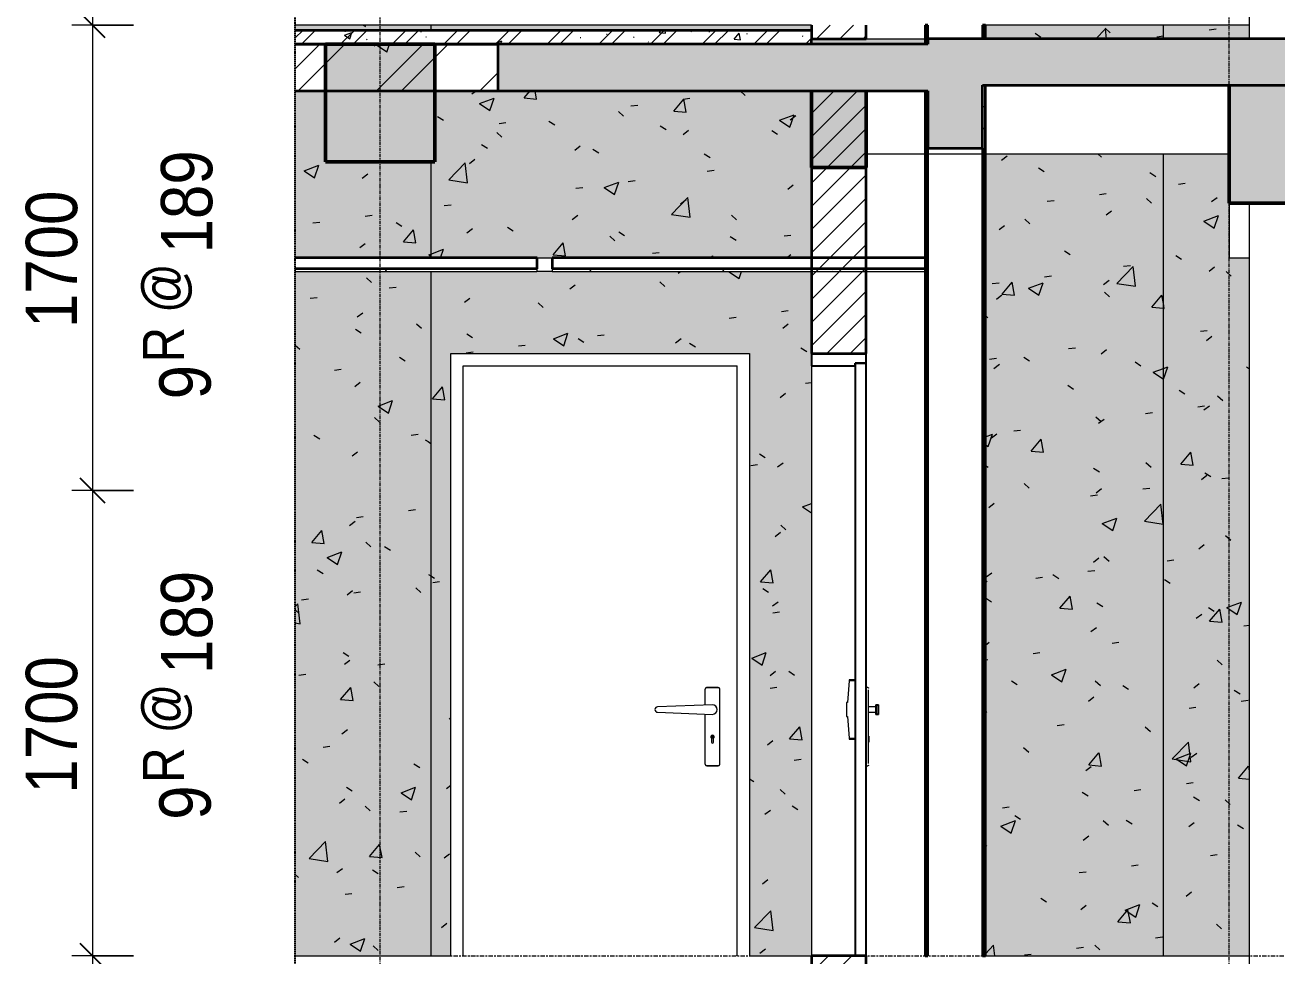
# Model space of a CAD drawing. Header units: millimetres. Extents: x 112507 to 177976, y -4970 to 80839.
# Drawn here: x 161123 to 165695, y 22600 to 26000 of the extents above; entities that cross this region are included whole.
import ezdxf

# ---------------------------------------------------------------- set-up
doc = ezdxf.new("R2010")
doc.units = ezdxf.units.MM
for name, pattern in [('Centre', [31.75, 6.35, -4.7625, 15.875, -4.7625]), ('Grid Line', [22.225, 12.7, -3.175, 3.175, -3.175]), ('Hidden', [7.14375, 4.7625, -2.38125])]:
    doc.linetypes.add(name, pattern=pattern)
for name, color, linetype, lineweight in [('0-4', 90, 'Continuous', 5), ('A-ANNO-DIMS', 211, 'Continuous', 9), ('A-ANNO-DIMS-75', 211, 'Continuous', 9), ('A-CLNG', 13, 'Continuous', 18), ('A-CLNG-1', 7, 'Continuous', 35), ('A-CLNG-FNSH-1', 250, 'Continuous', 18), ('A-CLNG-PATT-1', 13, 'Continuous', 18), ('A-DETL-GENF', 92, 'Continuous', 18), ('A-DETL-GENF-3', 254, 'Continuous', 18), ('A-DETL-GENF-4', 92, 'Hidden', 25), ('A-DETL-MEDM', 33, 'Continuous', 35), ('A-DOOR', 31, 'Continuous', 18), ('A-DOOR-3', 31, 'Continuous', 25), ('A-DOOR-FRAM', 31, 'Continuous', 25), ('A-DOOR-FRAM-1', 31, 'Continuous', 18), ('A-FLOR-FNSH-1', 7, 'Continuous', 35), ('A-FLOR-LEVL-2', 51, 'Centre', 9), ('A-FLOR-PATT-1', 253, 'Continuous', 18), ('A-FLOR-PATT-2', 8, 'Continuous', 18), ('A-WALL', 113, 'Continuous', 18), ('A-WALL-1', 7, 'Continuous', 35), ('A-WALL-PATT-2', 111, 'Continuous', 18), ('I-WALL', 2, 'Continuous', 18), ('S-BEAM-1', 43, 'Continuous', 5), ('S-BEAM-2', 90, 'Continuous', 50), ('S-BEAM-3', 250, 'Continuous', 18), ('S-COLS-6', 250, 'Continuous', 18), ('S-GRID-1', 1, 'Grid Line', 9), ('S-STRS-IDEN-1', 31, 'Continuous', 9)]:
    doc.layers.add(name, color=color, linetype=linetype, lineweight=lineweight)
doc.styles.add('UTM Avo_1', font='', dxfattribs={"width": 0.9, "height": 187.5})
doc.styles.add('UTM Avo_2', font='', dxfattribs={"width": 0.9, "height": 150})
doc.styles.add('UTM Avo_3', font='', dxfattribs={"width": 0.9, "height": 187.5})
doc.styles.get('UTM Avo_1').set_extended_font_data('UTM Avo')
doc.styles.get('UTM Avo_2').set_extended_font_data('UTM Avo')
doc.styles.get('UTM Avo_3').set_extended_font_data('UTM Avo')
doc.dimstyles.new('1_Dim_chi_tiet_2_5_2', dxfattribs={"dimscale": 304.8, "dimtxt": 187.368928, "dimasz": 0.295276, "dimexe": 0.246063, "dimexo": 0.0625, "dimgap": 0.024606, "dimtad": 1, "dimdec": 0, "dimrnd": 5, "dimzin": 0, "dimdsep": 46, "dimtxsty": 'UTM Avo_1', "dimblk1": 'OBLIQUE', "dimblk2": 'OBLIQUE', "dimsah": 1, "dimcen": 0.09, "dimdle": 0.246063, "dimazin": 0, "dimtfac": 1, "dimtdec": 4, "dimtix": 1, "dimtmove": 0, "dimatfit": 3, "dimfxl": 0.492126, "dimfxlon": 1, "dimtvp": 1, "dimtolj": 1, "dimtzin": 0, "dimarcsym": 2})
pattern_1 = [(50, (74551.6, 15225), (546.553, -47.817), [57.15, -628.65]), (355, (74551.6, 15225), (-105.728, 573.17), [45.72, -502.92]), (100.451, (74597.17, 15221), (440.828, 525.35), [48.57, -534.27]), (46.184, (74551.6, 15377.4), (813.237, -126.13), [85.725, -942.975]), (96.636, (74619.4, 15366.9), (712.21, 742.28), [72.855, -801.405]), (351.184, (74551.6, 15377.4), (712.215, 742.276), [68.58, -754.38]), (21, (74627.8, 15339.3), (454.843, -306.796), [57.15, -628.65]), (326, (74627.8, 15339.3), (185.406, 552.564), [45.72, -502.92]), (71.451, (74665.7, 15313.73), (640.25, 245.764), [48.57, -534.27]), (37.5, (74551.62, 15225), (9.2664, 253.665), [5.029, -491.795, 5.029, -505.511, -504.825]), (37.5, (74551.62, 15225), (9.2664, 253.665), [-1007.364, 5.029, -499.796]), (7.5, (74551.62, 15225), (200.4594, 300.5414), [5.029, -286.055, 5.029, -480.365, -192.405]), (7.5, (74551.62, 15225), (200.4594, 300.5414), [-776.478, 5.029, -187.376]), (327.5, (74381.7, 15225), (406.773, -17.1864), [5.029, -185.471, 5.029, -589.331, -788.67]), (327.5, (74381.7, 15225), (406.773, -17.1864), [-784.86, 5.029, -783.641]), (317.5, (74305.5, 15225), (444.388, 76.28), [5.029, -242.621, 5.029, -389.687, -560.07]), (317.5, (74305.5, 15225), (444.388, 76.28), [-642.366, 5.03, -555.04]), (45, (74551.62, 15225), (-188.5854, 188.5854), []), (45, (74551.62, 15510.75), (-188.5854, 188.5854), [])]
pattern_2 = [(50, (167034.5, 15225), (546.553, -47.817), [57.15, -628.65]), (355, (167034.5, 15225), (-105.728, 573.17), [45.72, -502.92]), (100.451, (167080.04, 15221), (440.828, 525.35), [48.57, -534.27]), (46.184, (167034.5, 15377.4), (813.237, -126.13), [85.725, -942.975]), (96.636, (167102.26, 15366.9), (712.21, 742.28), [72.855, -801.405]), (351.184, (167034.5, 15377.4), (712.215, 742.276), [68.58, -754.38]), (21, (167110.7, 15339.3), (454.843, -306.796), [57.15, -628.65]), (326, (167110.7, 15339.3), (185.406, 552.564), [45.72, -502.92]), (71.451, (167148.6, 15313.73), (640.251, 245.764), [48.57, -534.27]), (37.5, (167034.49, 15225), (9.2664, 253.665), [25.146, -471.678, 25.146, -485.394, -504.825]), (37.5, (167034.49, 15225), (9.2664, 253.665), [-1007.364, 25.146, -479.679]), (7.5, (167034.5, 15225), (200.4594, 300.5414), [25.146, -265.938, 25.146, -460.248, -192.405]), (7.5, (167034.5, 15225), (200.4594, 300.5414), [-776.478, 25.146, -167.259]), (327.5, (166864.56, 15225), (406.773, -17.1864), [25.146, -165.354, 25.146, -569.214, -788.67]), (327.5, (166864.56, 15225), (406.773, -17.1864), [-784.86, 25.146, -763.524]), (317.5, (166788.36, 15225), (444.388, 76.28), [25.146, -222.504, 25.146, -369.57, -560.07]), (317.5, (166788.36, 15225), (444.388, 76.28), [-642.366, 25.146, -534.924])]
pattern_3 = [(45, (167034.49, 15225), (-39.77476, 39.77476), [])]
pattern_4 = [(37.5, (167034.49, 15225), (-2.40047, 73.41204), [2.515, -55.397, 2.515, -62.255, -61.913]), (37.5, (167034.49, 15225), (-2.40047, 73.41204), [-122.682, 2.515, -59.398]), (7.5, (167034.49, 15225), (67.42816, 107.524), [2.515, -28.727, 2.515, -49.682, -20.003]), (7.5, (167034.49, 15225), (67.42816, 107.524), [-83.439, 2.515, -17.488]), (327.5, (166987.626, 15225), (118.6493, 0.21553), [2.515, -16.535, 2.515, -66.065, -89.535]), (327.5, (166987.626, 15225), (118.6493, 0.21553), [-87.63, 2.515, -87.02]), (317.5, (166987.63, 15225), (114.5339, 33.4393), [2.515, -7.01, 2.515, -42.443, -51.435]), (317.5, (166987.63, 15225), (114.5339, 33.4393), [-54.483, 2.515, -48.92])]
pattern_5 = [(45, (167034.49, 15225), (-42.4264, 42.4264), [])]

# ---------------------------------------------------------------- blocks, each defined once
blk = doc.blocks.new('NCV_TKTC_KET CAU_rvt-6-TKCS_THANG BỘ TB5 - MẶT CẮT')
at = {"layer": 'A-FLOR-PATT-1'}
h = blk.add_hatch(dxfattribs=at)
h.set_pattern_fill('FP_8', color=256, style=0, pattern_type=2)
h.set_pattern_definition(pattern_1)
h.paths.add_polyline_path([(70366.9, 25760), (70366.9, 25930), (69626.9, 25930), (69626.9, 25760)])
h = blk.add_hatch(dxfattribs=at)
h.set_pattern_fill('FP_8', color=256, style=0, pattern_type=2)
h.set_pattern_definition(pattern_1)
h.paths.add_polyline_path([(70366.9, 25760), (70366.9, 25930), (69626.9, 25930), (69626.9, 25760)])
at = {"layer": 'S-BEAM-1'}
for points in [[(69736.9, 25500), (70136.9, 25500), (70136.9, 25930), (69736.9, 25930)], [(71711.9, 25480), (71711.9, 25760), (71511.9, 25760), (71511.9, 25480)], [(73036.9, 25350), (73336.9, 25350), (73336.9, 25780), (73036.9, 25780)]]:
    blk.add_hatch(color=256, dxfattribs=at).paths.add_polyline_path(points)
at = {"layer": 'A-FLOR-FNSH-1'}
for p, q in [((70366.9, 25930), (69626.9, 25930)), ((69626.9, 25760), (70366.9, 25760))]:
    blk.add_line(p, q, dxfattribs=at)
at = {"layer": 'S-BEAM-2'}
for p, q in [((70136.9, 25930), (69736.9, 25930)), ((69736.9, 25930), (69736.9, 25500)), ((70136.9, 25500), (70136.9, 25930)), ((71511.9, 25760), (71511.9, 25480)), ((71711.9, 25480), (71711.9, 25760)), ((73036.9, 25780), (73036.9, 25350)), ((69736.9, 25500), (70136.9, 25500)), ((71511.9, 25480), (71711.9, 25480)), ((73036.9, 25350), (73336.9, 25350))]:
    blk.add_line(p, q, dxfattribs=at)
at = {"layer": 'S-BEAM-3'}
for p, q in [((71711.9, 25530), (71926.9, 25530)), ((71936.9, 25530), (72136.9, 25530)), ((72146.9, 25530), (73036.9, 25530)), ((73036.9, 25350), (73036.9, 25150)), ((73111.9, 25150), (73111.9, 25350)), ((73036.9, 25150), (73111.9, 25150))]:
    blk.add_line(p, q, dxfattribs=at)
at = {"layer": 'S-COLS-6'}
for p, q in [((73111.9, 25950), (73111.9, 28750)), ((73111.9, 22550), (73111.9, 25350))]:
    blk.add_line(p, q, dxfattribs=at)
blk = doc.blocks.new('FD_01 - FD_01-1200x2200mm-V77-TKCS_THANG BỘ TB5 - MẶT CẮT')
at = {"layer": 'A-DOOR'}
for p, q in [((71649.6, 3204.4), (71643.4, 3125.4)), ((71671.9, 3204.4), (71649.6, 3204.4)), ((71671.9, 3208), (71649.9, 3208)), ((71671.9, 2995.6), (71671.9, 3204.4)), ((71717.9, 3180), (71711.9, 3180)), ((71719.9, 2902.5), (71719.9, 3172.5)), ((71640.2, 3125.4), (71640.2, 3074.6)), ((71643.4, 3125.4), (71640.2, 3125.4)), ((71746.9, 3110), (71720, 3110)), ((71720, 3109.7), (71720, 3110)), ((71757, 3117.5), (71746.9, 3117.5)), ((71746.9, 3116.4), (71746.9, 3117.5)), ((71757, 3117.5), (71757, 3116.4)), ((71640.2, 3074.6), (71643.4, 3074.6)), ((71643.4, 3074.6), (71649.6, 2995.6)), ((71720, 3090), (71720, 3090.3)), ((71720, 3090), (71746.9, 3090)), ((71746.9, 3082.5), (71746.9, 3083.6)), ((71757, 3082.5), (71746.9, 3082.5)), ((71757, 3083.6), (71757, 3082.5)), ((71649.6, 2995.6), (71671.9, 2995.6)), ((71649.9, 2992.1), (71671.9, 2992.1)), ((71721.9, 3006), (71719.9, 3006)), ((71721.9, 2995.1), (71719.9, 2995.1)), ((71719.9, 2977.7), (71721.9, 2977.7)), ((71721.9, 3003.2), (71721.9, 2995.1)), ((71721.9, 3003), (71721.9, 3003)), ((71721.9, 3003), (71721.9, 2997)), ((71721.9, 2997), (71721.9, 2997)), ((71721.9, 2995.1), (71721.9, 2996.2)), ((71721.9, 2995.1), (71721.9, 2981.2)), ((71721.9, 2981.2), (71721.9, 2981.2)), ((71711.9, 2895), (71717.9, 2895))]:
    blk.add_line(p, q, dxfattribs=at)
at = {"layer": 'A-DOOR', "flags": 128}
for points in [[(71649.9, 3208), (71649.8, 3207.5), (71649.7, 3206.3), (71649.6, 3204.4)], [(71717.9, 3180), (71718, 3180), (71718.1, 3180), (71718.2, 3180), (71718.3, 3180), (71718.3, 3180), (71718.4, 3179.9), (71718.5, 3179.9), (71718.6, 3179.9), (71718.6, 3179.9), (71718.7, 3179.8), (71718.8, 3179.8), (71718.9, 3179.8)], [(71719, 3179.7), (71719.1, 3179.7), (71719.1, 3179.6), (71719.2, 3179.6), (71719.3, 3179.5), (71719.3, 3179.4), (71719.4, 3179.4), (71719.4, 3179.3), (71719.5, 3179.3), (71719.5, 3179.2), (71719.6, 3179.1), (71719.6, 3179.1), (71719.7, 3179), (71719.7, 3178.9), (71719.7, 3178.9), (71719.8, 3178.8), (71719.8, 3178.7), (71719.8, 3178.6), (71719.9, 3178.6), (71719.9, 3178.5), (71719.9, 3178.4), (71719.9, 3178.3), (71719.9, 3178.3), (71719.9, 3178.2), (71719.9, 3178.1), (71719.9, 3178), (71719.9, 3178)], [(71649.6, 2995.6), (71649.7, 2993.7), (71649.8, 2992.5), (71649.9, 2992.1)], [(71718.9, 2895.2), (71718.8, 2895.2), (71718.7, 2895.2), (71718.7, 2895.1), (71718.6, 2895.1), (71718.5, 2895.1), (71718.4, 2895.1), (71718.4, 2895), (71718.3, 2895), (71718.2, 2895), (71718.1, 2895), (71718, 2895), (71718, 2895), (71717.9, 2895)], [(71719.9, 2897), (71719.9, 2896.9), (71719.9, 2896.8), (71719.9, 2896.8), (71719.9, 2896.7), (71719.9, 2896.6), (71719.9, 2896.5), (71719.9, 2896.4), (71719.8, 2896.4), (71719.8, 2896.3), (71719.8, 2896.2), (71719.7, 2896.1), (71719.7, 2896.1), (71719.7, 2896), (71719.6, 2895.9), (71719.6, 2895.9), (71719.5, 2895.8), (71719.5, 2895.7), (71719.4, 2895.7), (71719.4, 2895.6), (71719.3, 2895.6), (71719.3, 2895.5), (71719.2, 2895.5), (71719.1, 2895.4), (71719.1, 2895.4), (71719, 2895.3)]]:
    blk.add_lwpolyline(points, dxfattribs=at)
at = {"layer": 'A-DOOR-3'}
for p, q in [((71711.9, 4365), (71671.9, 4365)), ((71671.9, 4365), (71671.9, 2200)), ((71711.9, 2200), (71711.9, 4365)), ((71757, 3116.4), (71746.9, 3116.4)), ((71746.9, 3116.4), (71746.9, 3083.6)), ((71757, 3083.6), (71757, 3116.4)), ((71746.9, 3083.6), (71757, 3083.6)), ((71671.9, 2200), (71711.9, 2200))]:
    blk.add_line(p, q, dxfattribs=at)
at = {"layer": 'A-DOOR-FRAM'}
for p, q in [((71711.9, 4400), (71511.9, 4400)), ((71511.9, 4400), (71511.9, 4355)), ((71711.9, 4365), (71711.9, 4400)), ((71511.9, 4355), (71671.9, 4355)), ((71671.9, 4355), (71671.9, 4365)), ((71671.9, 4365), (71711.9, 4365))]:
    blk.add_line(p, q, dxfattribs=at)
at = {"layer": 'A-DOOR-FRAM-1'}
blk.add_line((71511.9, 4355), (71511.9, 2200), dxfattribs=at)
blk = doc.blocks.new('FD_05 - FD_05-1000x2200mm-V78-TKCS_THANG BỘ TB5 - MẶT CẮT')
at = {"layer": 'A-DOOR'}
for p, q in [((71122.8, 6572.5), (71122.8, 6516.5)), ((71170.3, 6580), (71130.3, 6580)), ((71130.3, 6580), (71170.3, 6580)), ((71177.8, 6302.5), (71177.8, 6572.5)), ((71150.3, 6517.5), (70949.9, 6510)), ((70949.9, 6490), (71150.3, 6482.5)), ((71122.8, 6483.5), (71122.8, 6302.5)), ((71149.6, 6397), (71149.6, 6403)), ((71151, 6403), (71151, 6397)), ((71146.8, 6395.1), (71146.8, 6381.2)), ((71153.8, 6381.2), (71153.8, 6395.1)), ((71130.3, 6295), (71170.3, 6295)), ((71170.3, 6295), (71130.3, 6295))]:
    blk.add_line(p, q, dxfattribs=at)
at = {"layer": 'A-DOOR', "flags": 128}
for points in [[(71130.3, 6580), (71130, 6580), (71129.7, 6580), (71129.4, 6579.9), (71129.1, 6579.9), (71128.8, 6579.9), (71128.5, 6579.8), (71128.2, 6579.7), (71128, 6579.6), (71127.7, 6579.5), (71127.4, 6579.4), (71127.1, 6579.3), (71126.8, 6579.2), (71126.6, 6579), (71126.3, 6578.9), (71126.1, 6578.7), (71125.8, 6578.5), (71125.6, 6578.3), (71125.4, 6578.1), (71125.1, 6577.9), (71124.9, 6577.7), (71124.7, 6577.5), (71124.5, 6577.3), (71124.3, 6577), (71124.2, 6576.8), (71124, 6576.6), (71123.8, 6576.3), (71123.7, 6576), (71123.6, 6575.8), (71123.4, 6575.5), (71123.3, 6575.2), (71123.2, 6574.9), (71123.1, 6574.7), (71123, 6574.4), (71123, 6574.1), (71122.9, 6573.8), (71122.9, 6573.5), (71122.8, 6573.2), (71122.8, 6572.9), (71122.8, 6572.6), (71122.8, 6572.5)], [(71177.8, 6572.5), (71177.8, 6572.8), (71177.8, 6573.1), (71177.8, 6573.4), (71177.7, 6573.7), (71177.7, 6574), (71177.6, 6574.3), (71177.5, 6574.6), (71177.4, 6574.9), (71177.3, 6575.1), (71177.2, 6575.4), (71177.1, 6575.7), (71177, 6576), (71176.8, 6576.2), (71176.7, 6576.5), (71176.5, 6576.7), (71176.3, 6577), (71176.1, 6577.2), (71175.9, 6577.4), (71175.7, 6577.7), (71175.5, 6577.9), (71175.3, 6578.1), (71175.1, 6578.3), (71174.9, 6578.5), (71174.6, 6578.6), (71174.4, 6578.8), (71174.1, 6579), (71173.8, 6579.1), (71173.6, 6579.3), (71173.3, 6579.4), (71173, 6579.5), (71172.7, 6579.6), (71172.5, 6579.7), (71172.2, 6579.8), (71171.9, 6579.8), (71171.6, 6579.9), (71171.3, 6579.9), (71171, 6580), (71170.7, 6580), (71170.4, 6580), (71170.3, 6580)], [(71122.8, 6302.5), (71122.8, 6302.2), (71122.8, 6301.9), (71122.9, 6301.6), (71122.9, 6301.3), (71123, 6301), (71123, 6300.7), (71123.1, 6300.4), (71123.2, 6300.2), (71123.3, 6299.9), (71123.4, 6299.6), (71123.5, 6299.3), (71123.7, 6299), (71123.8, 6298.8), (71124, 6298.5), (71124.1, 6298.3), (71124.3, 6298), (71124.5, 6297.8), (71124.7, 6297.6), (71124.9, 6297.3), (71125.1, 6297.1), (71125.3, 6296.9), (71125.5, 6296.7), (71125.8, 6296.5), (71126, 6296.4), (71126.3, 6296.2), (71126.5, 6296), (71126.8, 6295.9), (71127.1, 6295.8), (71127.3, 6295.6), (71127.6, 6295.5), (71127.9, 6295.4), (71128.2, 6295.3), (71128.5, 6295.2), (71128.8, 6295.2), (71129.1, 6295.1), (71129.3, 6295.1), (71129.6, 6295), (71129.9, 6295), (71130.2, 6295), (71130.3, 6295)], [(71170.3, 6295), (71170.6, 6295), (71170.9, 6295), (71171.2, 6295.1), (71171.5, 6295.1), (71171.8, 6295.1), (71172.1, 6295.2), (71172.4, 6295.3), (71172.7, 6295.4), (71173, 6295.5), (71173.2, 6295.6), (71173.5, 6295.7), (71173.8, 6295.8), (71174, 6296), (71174.3, 6296.1), (71174.5, 6296.3), (71174.8, 6296.5), (71175, 6296.7), (71175.3, 6296.9), (71175.5, 6297.1), (71175.7, 6297.3), (71175.9, 6297.5), (71176.1, 6297.7), (71176.3, 6298), (71176.5, 6298.2), (71176.6, 6298.4), (71176.8, 6298.7), (71176.9, 6299), (71177.1, 6299.2), (71177.2, 6299.5), (71177.3, 6299.8), (71177.4, 6300.1), (71177.5, 6300.3), (71177.6, 6300.6), (71177.6, 6300.9), (71177.7, 6301.2), (71177.7, 6301.5), (71177.8, 6301.8), (71177.8, 6302.1), (71177.8, 6302.4), (71177.8, 6302.5)]]:
    blk.add_lwpolyline(points, dxfattribs=at)
at = {"layer": 'A-DOOR'}
for centre, radius, start, end in [((71130.3, 6572.5), 7.5, 135, 180), ((71130.3, 6572.5), 7.5, 90, 132.2186), ((71170.3, 6572.5), 7.5, 0, 90), ((70950.3, 6500), 10, 92.1456, 180), ((70950.3, 6500), 10, 180, 267.8544), ((71150.3, 6500), 17.5, 0, 90), ((71150.3, 6500), 17.5, 270, 0), ((71150.3, 6400), 6, 305.6853, 234.3147), ((71150.3, 6403), 0.7, 0, 180), ((71150.3, 6403), 0.7, 120, 150), ((71150.3, 6403), 0.7, 30, 60), ((71150.3, 6381.2), 3.5, 180, 0), ((71150.3, 6397), 0.7, 180, 0), ((71150.3, 6397), 0.7, 195, 255), ((71150.3, 6397), 0.7, 285, 345), ((71130.3, 6302.5), 7.52, 180, 225), ((71130.3, 6302.5), 7.52, 227.7229, 270), ((71170.3, 6302.5), 7.5, 270, 0)]:
    blk.add_arc(centre, radius, start, end, dxfattribs=at)
at = {"layer": 'A-DOOR-FRAM-1'}
for p, q in [((70240.3, 5600), (70240.3, 7755)), ((70240.3, 7755), (71240.3, 7755)), ((71240.3, 5600), (71240.3, 7755))]:
    blk.add_line(p, q, dxfattribs=at)
blk = doc.blocks.new('BORDER VIEW - BORDER VIEW-3767319-TKCS_THANG BỘ TB5 - MẶT CẮT')
at = {"layer": 'A-DETL-GENF-4'}
blk.add_line((69626.9, -2344.9), (69626.9, 34042.6), dxfattribs=at)
blk = doc.blocks.new('DIMBLOCK165-TKCS_THANG BỘ TB5 - MẶT CẮT')
at = {"layer": 'A-ANNO-DIMS-75', "lineweight": 25}
for p, q in [((161369.2, 27705.3), (161324.2, 27750.3)), ((161369.2, 27705.3), (161414.2, 27660.3)), ((161369.2, 26000), (161324.2, 26045)), ((161369.2, 26000), (161414.2, 25955))]:
    blk.add_line(p, q, dxfattribs=at)
at = {"layer": 'A-ANNO-DIMS-75'}
for p, q in [((161519.2, 27705.3), (161294.2, 27705.3)), ((161369.2, 27705.3), (161369.2, 26000)), ((161369.2, 27705.3), (161519.2, 27705.3)), ((161519.2, 26000), (161294.2, 26000)), ((161369.2, 26000), (161519.2, 26000))]:
    blk.add_line(p, q, dxfattribs=at)
at = {"layer": 'A-ANNO-DIMS-75', "color": 0, "insert": (161125.7, 26595.9), "char_height": 187.5, "width": 616.236, "attachment_point": 1, "rotation": 90, "line_spacing_factor": 1.110334, "style": 'UTM Avo_1'}
blk.add_mtext('1705', dxfattribs=at)
blk = doc.blocks.new('_Oblique')
at = {"color": 0, "linetype": 'ByBlock', "lineweight": -2}
blk.add_line((-0.5, -0.5), (0.5, 0.5), dxfattribs=at)
blk = doc.blocks.new('DIMBLOCK166-TKCS_THANG BỘ TB5 - MẶT CẮT')
at = {"layer": 'A-ANNO-DIMS-75', "lineweight": 25}
for p, q in [((161369.2, 26000), (161324.2, 26045)), ((161369.2, 26000), (161414.2, 25955)), ((161369.2, 24300), (161324.2, 24345)), ((161369.2, 24300), (161414.2, 24255))]:
    blk.add_line(p, q, dxfattribs=at)
at = {"layer": 'A-ANNO-DIMS-75'}
for p, q in [((161519.2, 26000), (161294.2, 26000)), ((161369.2, 26000), (161369.2, 24300)), ((161369.2, 26000), (161519.2, 26000)), ((161519.2, 24300), (161294.2, 24300)), ((161369.2, 24300), (161519.2, 24300))]:
    blk.add_line(p, q, dxfattribs=at)
at = {"layer": 'A-ANNO-DIMS-75', "color": 0, "insert": (161125.7, 24893.2), "char_height": 187.5, "width": 616.236, "attachment_point": 1, "rotation": 90, "line_spacing_factor": 1.110334, "style": 'UTM Avo_1'}
blk.add_mtext('1700', dxfattribs=at)
blk = doc.blocks.new('DIMBLOCK167-TKCS_THANG BỘ TB5 - MẶT CẮT')
at = {"layer": 'A-ANNO-DIMS-75', "lineweight": 25}
for p, q in [((161369.2, 24300), (161324.2, 24345)), ((161369.2, 24300), (161414.2, 24255)), ((161369.2, 22600), (161324.2, 22645)), ((161369.2, 22600), (161414.2, 22555))]:
    blk.add_line(p, q, dxfattribs=at)
at = {"layer": 'A-ANNO-DIMS-75'}
for p, q in [((161519.2, 24300), (161294.2, 24300)), ((161369.2, 24300), (161369.2, 22600)), ((161369.2, 24300), (161519.2, 24300)), ((161519.2, 22600), (161294.2, 22600)), ((161369.2, 22600), (161519.2, 22600))]:
    blk.add_line(p, q, dxfattribs=at)
at = {"layer": 'A-ANNO-DIMS-75', "color": 0, "insert": (161125.7, 23193.2), "char_height": 187.5, "width": 616.236, "attachment_point": 1, "rotation": 90, "line_spacing_factor": 1.110334, "style": 'UTM Avo_1'}
blk.add_mtext('1700', dxfattribs=at)
blk = doc.blocks.new('DIMBLOCK168-TKCS_THANG BỘ TB5 - MẶT CẮT')
at = {"layer": 'A-ANNO-DIMS-75', "lineweight": 25}
for p, q in [((161369.2, 22600), (161324.2, 22645)), ((161369.2, 22600), (161414.2, 22555)), ((161369.2, 20900), (161324.2, 20945)), ((161369.2, 20900), (161414.2, 20855))]:
    blk.add_line(p, q, dxfattribs=at)
at = {"layer": 'A-ANNO-DIMS-75'}
for p, q in [((161519.2, 22600), (161294.2, 22600)), ((161369.2, 22600), (161369.2, 20900)), ((161369.2, 22600), (161519.2, 22600)), ((161519.2, 20900), (161294.2, 20900)), ((161369.2, 20900), (161519.2, 20900))]:
    blk.add_line(p, q, dxfattribs=at)
at = {"layer": 'A-ANNO-DIMS-75', "color": 0, "insert": (161125.7, 21493.2), "char_height": 187.5, "width": 616.236, "attachment_point": 1, "rotation": 90, "line_spacing_factor": 1.110334, "style": 'UTM Avo_1'}
blk.add_mtext('1700', dxfattribs=at)
blk = doc.blocks.new('M_Stair Run Tag - Standard-143073-TKCS_THANG BỘ TB5 - MẶT CẮT')
at = {"layer": 'S-STRS-IDEN-1', "insert": (69070.2, -1469.4), "char_height": 150, "width": 705.375, "attachment_point": 2, "rotation": 90, "line_spacing_factor": 1.107334, "style": 'UTM Avo_2'}
blk.add_mtext('\\pt857.25,1714.5,2571.75,3429,4286.25,5143.5,6000.75,6858,7715.25,8572.5,9429.75,10287,11144.25,12001.5,12858.75,13716,14573.25,15430.5,16287.75,17145,18002.25,18859.5,19716.75,20574,21431.25,22288.5,23145.75,24003,24860.25,25717.5,26574.75,27432;R @', dxfattribs=at)

msp = doc.modelspace()

# ---------------------------------------------------------------- hatches: boundary and pattern name
at = {"layer": 'A-CLNG-PATT-1'}
h = msp.add_hatch(dxfattribs=at)
h.set_pattern_fill('FP_11', color=256, style=0, pattern_type=2)
h.set_pattern_definition([(0, (167034.49, 15225), (609.6, 152.4), [25.146, -432.054, 25.146, -432.054, -2438.4]), (0, (167034.49, 15225), (609.6, 152.4), [-914.4, 25.146, -889.254, 25.146, -432.054, -1066.8]), (0, (167034.49, 15225), (609.6, 152.4), [-2286, 25.146, -279.654, 25.146, -736.854]), (120, (167263.09, 15301.2), (-436.7823, 451.729), [25.146, -432.054, 25.146, -432.054, -2438.4]), (120, (167263.09, 15301.2), (-436.7823, 451.729), [-914.4, 25.146, -889.254, 25.146, -432.054, -1066.8]), (120, (167263.09, 15301.2), (-436.7823, 451.729), [-2286, 25.146, -279.654, 25.146, -736.854]), (240, (167339.29, 15606), (-172.8177, -604.129), [25.146, -432.054, 25.146, -432.054, -2438.4]), (240, (167339.29, 15606), (-172.8177, -604.129), [-914.4, 25.146, -889.254, 25.146, -432.054, -1066.8]), (240, (167339.29, 15606), (-172.8177, -604.129), [-2286, 25.146, -279.654, 25.146, -736.854])])
h.paths.add_polyline_path([(162109.8, 25100), (162992.6, 25100), (162992.6, 25110), (162109.8, 25110), (162109.8, 25103.8)])
h.paths.add_polyline_path([(164419.8, 25100), (164419.8, 25110), (163047.8, 25110), (163047.8, 25100), (163301.1, 25100)])
at = {"layer": 'A-DETL-GENF-3'}
h = msp.add_hatch(dxfattribs=at)
h.set_pattern_fill('FP_8', color=256, style=0, pattern_type=2)
h.set_pattern_definition([(50, (167034.5, 15225), (546.553, -47.817), [57.15, -628.65]), (355, (167034.5, 15225), (-105.728, 573.17), [45.72, -502.92]), (100.451, (167080.04, 15221), (440.828, 525.35), [48.57, -534.27]), (46.184, (167034.5, 15377.4), (813.237, -126.128), [85.725, -942.975]), (96.636, (167102.26, 15366.9), (712.207, 742.283), [72.855, -801.405]), (351.184, (167034.5, 15377.4), (712.215, 742.276), [68.58, -754.38]), (21, (167110.7, 15339.3), (454.843, -306.796), [57.15, -628.65]), (326, (167110.7, 15339.3), (185.406, 552.564), [45.72, -502.92]), (71.451, (167148.6, 15313.73), (640.251, 245.764), [48.57, -534.27]), (37.5, (167034.49, 15225), (9.2664, 253.665), [5.029, -491.795, 5.029, -505.511, -504.825]), (37.5, (167034.49, 15225), (9.2664, 253.665), [-1007.364, 5.029, -499.796]), (7.5, (167034.5, 15225), (200.4594, 300.5414), [5.029, -286.055, 5.029, -480.365, -192.405]), (7.5, (167034.5, 15225), (200.4594, 300.5414), [-776.478, 5.029, -187.376]), (327.5, (166864.56, 15225), (406.7728, -17.1864), [5.029, -185.471, 5.029, -589.331, -788.67]), (327.5, (166864.56, 15225), (406.7728, -17.1864), [-784.86, 5.029, -783.641]), (317.5, (166788.36, 15225), (444.388, 76.2803), [5.029, -242.621, 5.029, -389.687, -560.07]), (317.5, (166788.36, 15225), (444.388, 76.2803), [-642.366, 5.029, -555.041]), (45, (167034.5, 15225), (-188.5854, 188.5854), []), (45, (167034.5, 15510.75), (-188.5854, 188.5854), [])])
h.paths.add_polyline_path([(170416.1, 50), (170719.8, 50), (170719.8, 650), (168819.8, 650), (168819.8, 450), (170416.1, 450)])
h.paths.add_polyline_path([(166799.8, 1750), (166999.8, 1750), (166999.8, 2150), (164419.8, 2150), (164419.8, 2130), (162849.8, 2130), (162849.8, 1960), (164419.8, 1960), (164419.8, 1750), (164619.8, 1750), (164619.8, 1980), (166799.8, 1980)])
h.paths.add_polyline_path([(170416.1, 3110), (170716.1, 3110), (170716.1, 3710), (170416.1, 3710)])
h.paths.add_polyline_path([(164419.8, 5150), (164619.8, 5150), (164619.8, 5380), (166281.9, 5380), (166281.9, 5150), (166481.9, 5150), (166481.9, 5550), (164419.8, 5550), (164419.8, 5530), (162849.8, 5530), (162849.8, 5360), (164419.8, 5360)])
h.paths.add_polyline_path([(170519.8, 5380), (170719.8, 5380), (170719.8, 5600), (170519.8, 5600), (170519.8, 5545.7)])
h.paths.add_polyline_path([(170416.1, 6700), (170716.1, 6700), (170716.1, 7300), (170416.1, 7300)])
h.paths.add_polyline_path([(166281.9, 8550), (166481.9, 8550), (166481.9, 8950), (164419.8, 8950), (164419.8, 8930), (162849.8, 8930), (162849.8, 8760), (164419.8, 8760), (164419.8, 8550), (164621.1, 8550), (164621.1, 8780), (166281.9, 8780)])
h.paths.add_polyline_path([(170719.8, 8780), (170719.8, 9000), (170519.8, 9000), (170519.8, 8780)])
h.paths.add_polyline_path([(170716.1, 10100), (170716.1, 10700), (170416.1, 10700), (170416.1, 10100)])
h.paths.add_polyline_path([(164619.8, 11950), (164619.8, 12180), (166281.9, 12180), (166281.9, 11950), (166481.9, 11950), (166481.9, 12350), (164419.8, 12350), (164419.8, 12330), (162849.8, 12330), (162849.8, 12160), (164419.8, 12160), (164419.8, 11950), (164529.4, 11950)])
h.paths.add_polyline_path([(170719.8, 12180), (170719.8, 12400), (170519.8, 12400), (170519.8, 12180)])
h.paths.add_polyline_path([(170416.1, 13500), (170716.1, 13500), (170716.1, 14100), (170416.1, 14100)])
h.paths.add_polyline_path([(164419.8, 15350), (164619.8, 15350), (164619.8, 15580), (166281.9, 15580), (166281.9, 15350), (166481.9, 15350), (166481.9, 15750), (164419.8, 15750), (164419.8, 15730), (162849.8, 15730), (162849.8, 15560), (164419.8, 15560), (164419.8, 15353.1)])
h.paths.add_polyline_path([(170519.8, 15580), (170719.8, 15580), (170719.8, 15800), (170519.8, 15800)])
h.paths.add_polyline_path([(170416.1, 16900), (170716.1, 16900), (170716.1, 17500), (170416.1, 17500)])
h.paths.add_polyline_path([(164529.4, 18750), (164619.8, 18750), (164619.8, 18980), (166281.9, 18980), (166281.9, 18750), (166481.9, 18750), (166481.9, 19150), (164419.8, 19150), (164419.8, 19130), (162849.8, 19130), (162849.8, 18960), (164419.8, 18960), (164419.8, 18750)])
h.paths.add_polyline_path([(170519.8, 18980), (170719.8, 18980), (170719.8, 19200), (170519.8, 19200)])
h.paths.add_polyline_path([(170416.1, 20300), (170716.1, 20300), (170716.1, 20900), (170416.1, 20900)])
h.paths.add_polyline_path([(164529.4, 22150), (164619.8, 22150), (164619.8, 22380), (166281.9, 22380), (166281.9, 22150), (166481.9, 22150), (166481.9, 22550), (164419.8, 22550), (164419.8, 22530), (162849.8, 22530), (162849.8, 22360), (164419.8, 22360), (164419.8, 22150)])
h.paths.add_polyline_path([(170716.1, 23700), (170716.1, 24300), (170416.1, 24300), (170416.1, 23700)])
h.paths.add_polyline_path([(164529.4, 25550), (164619.8, 25550), (164619.8, 25780), (166281.9, 25780), (166281.9, 25550), (166481.9, 25550), (166481.9, 25950), (164419.8, 25950), (164419.8, 25930), (162849.8, 25930), (162849.8, 25760), (164419.8, 25760), (164419.8, 25550)])
h.paths.add_polyline_path([(170519.8, 25780), (170719.8, 25780), (170719.8, 26000), (170519.8, 26000)])
h.paths.add_polyline_path([(170716.1, 27200), (170716.1, 27800), (170416.1, 27800), (170416.1, 27200)])
h.paths.add_polyline_path([(164619.8, 29150), (164619.8, 29350), (166281.9, 29350), (166281.9, 29150), (166481.9, 29150), (166481.9, 29550), (164419.8, 29550), (164419.8, 29500), (162849.8, 29500), (162849.8, 29350), (164419.8, 29350), (164419.8, 29150), (164529.4, 29150)])
h.paths.add_polyline_path([(170670.7, 29300), (170719.8, 29300), (170719.8, 29650), (170519.8, 29650), (170519.8, 29300)])
h.paths.add_polyline_path([(164619.8, 32800), (164619.8, 33000), (170719.8, 33000), (170719.8, 33200), (163219.8, 33200), (163219.8, 33000), (164318.2, 33000), (164318.2, 32800), (164529.4, 32800)])
at = {"layer": 'A-FLOR-PATT-2'}
h = msp.add_hatch(dxfattribs=at)
h.set_pattern_fill('FP_7', color=256, style=0, pattern_type=2)
h.set_pattern_definition([(50, (167034.5, 15225), (273.276, -23.909), [28.575, -314.325]), (355, (167034.5, 15225), (-52.8646, 286.585), [22.86, -251.46]), (100.451, (167057.26, 15223), (220.414, 262.6745), [24.285, -267.135]), (46.184, (167034.5, 15301.2), (406.619, -63.065), [42.862, -471.487]), (96.636, (167068.37, 15295.94), (356.104, 371.141), [36.428, -400.703]), (351.184, (167034.5, 15301.2), (356.107, 371.138), [34.29, -377.19]), (21, (167072.6, 15282.15), (227.421, -153.398), [28.575, -314.325]), (326, (167072.6, 15282.15), (92.703, 276.282), [22.86, -251.46]), (71.451, (167091.54, 15269.37), (320.1254, 122.8816), [24.285, -267.135]), (37.5, (167034.49, 15225), (4.6325, 126.8326), [2.515, -245.897, 2.515, -252.755, -252.413]), (37.5, (167034.49, 15225), (4.6325, 126.8326), [-503.682, 2.515, -249.898]), (7.5, (167034.49, 15225), (100.2292, 150.2711), [2.515, -143.027, 2.515, -240.182, -96.203]), (7.5, (167034.49, 15225), (100.2292, 150.2711), [-388.239, 2.515, -93.688]), (327.5, (166949.53, 15225), (203.3868, -8.5935), [2.515, -92.735, 2.515, -294.665, -394.335]), (327.5, (166949.53, 15225), (203.3868, -8.5935), [-392.43, 2.515, -391.82]), (317.5, (166911.43, 15225), (222.1944, 38.1398), [2.515, -121.31, 2.515, -194.843, -280.035]), (317.5, (166911.43, 15225), (222.1944, 38.1398), [-321.183, 2.515, -277.52]), (45, (167034.49, 15225), (-94.2927, 94.2927), []), (45, (167034.49, 15367.88), (-94.2927, 94.2927), [])])
h.paths.add_polyline_path([(162109.8, 25930), (163994.8, 25930), (163994.8, 25980), (162109.8, 25980)])
at = {"layer": 'A-WALL-PATT-2'}
h = msp.add_hatch(dxfattribs=at)
h.set_pattern_fill('FP_6', color=256, style=0, pattern_type=2)
h.set_pattern_definition(pattern_5)
h.paths.add_polyline_path([(164194.8, 25950), (164194.8, 26000), (163994.8, 26000), (163994.8, 25950)])
h.paths.add_polyline_path([(164194.8, 28200), (164194.8, 29200), (163994.8, 29200), (163994.8, 28200)])
h = msp.add_hatch(dxfattribs=at)
h.set_pattern_fill('FP_13', color=256, style=0, pattern_type=2)
h.set_pattern_definition(pattern_2)
h.paths.add_polyline_path([(162109.8, 22600), (162594.8, 22600), (162594.8, 25100), (162109.8, 25100), (162109.8, 22708.7)])
h.paths.add_polyline_path([(162594.8, 25150), (162594.8, 25500), (162219.8, 25500), (162219.8, 25760), (162109.8, 25760), (162109.8, 25150)])
h.paths.add_polyline_path([(162594.8, 25980), (162594.8, 26000), (162109.8, 26000), (162109.8, 25980), (162478.8, 25980)])
h = msp.add_hatch(color=256, dxfattribs=at)
h.paths.add_polyline_path([(162109.8, 22600), (162594.8, 22600), (162594.8, 25100), (162109.8, 25100), (162109.8, 22708.7)])
h.paths.add_polyline_path([(162594.8, 25150), (162594.8, 25500), (162219.8, 25500), (162219.8, 25760), (162109.8, 25760), (162109.8, 25150)])
h.paths.add_polyline_path([(162594.8, 25980), (162594.8, 26000), (162109.8, 26000), (162109.8, 25980), (162478.8, 25980)])
h = msp.add_hatch(dxfattribs=at)
h.set_pattern_fill('FP_13', color=256, style=0, pattern_type=2)
h.set_pattern_definition(pattern_2)
h.paths.add_polyline_path([(162594.8, 22600), (162604.8, 22600), (162604.8, 25100), (162594.8, 25100), (162594.8, 22708.7)])
h.paths.add_polyline_path([(162594.8, 25150), (162604.8, 25150), (162604.8, 25500), (162594.8, 25500), (162594.8, 25160.5)])
h.paths.add_polyline_path([(162594.8, 25980), (162604.8, 25980), (162604.8, 26000), (162594.8, 26000)])
h = msp.add_hatch(dxfattribs=at)
h.set_pattern_fill('FP_14', color=256, style=0, pattern_type=2)
h.set_pattern_definition([(37.5, (167034.49, 15225), (-2.40047, 73.41204), [2.515, -55.397, 2.515, -62.255, -61.912]), (37.5, (167034.49, 15225), (-2.40047, 73.41204), [-122.682, 2.515, -59.398]), (7.5, (167034.49, 15225), (67.42816, 107.524), [2.515, -28.727, 2.515, -49.682, -20.002]), (7.5, (167034.49, 15225), (67.42816, 107.524), [-83.439, 2.515, -17.488]), (327.5, (166987.626, 15225), (118.6493, 0.21553), [2.515, -16.535, 2.515, -66.065, -89.535]), (327.5, (166987.626, 15225), (118.6493, 0.21553), [-87.63, 2.515, -87.02]), (317.5, (166987.63, 15225), (114.5339, 33.4393), [2.515, -7.01, 2.515, -42.443, -51.435]), (317.5, (166987.63, 15225), (114.5339, 33.4393), [-54.483, 2.515, -48.92])])
h.paths.add_polyline_path([(162594.8, 22600), (162604.8, 22600), (162604.8, 25100), (162594.8, 25100), (162594.8, 22708.7)])
h.paths.add_polyline_path([(162594.8, 25150), (162604.8, 25150), (162604.8, 25500), (162594.8, 25500), (162594.8, 25160.5)])
h.paths.add_polyline_path([(162594.8, 25980), (162604.8, 25980), (162604.8, 26000), (162594.8, 26000)])
h = msp.add_hatch(dxfattribs=at)
h.set_pattern_fill('FP_13', color=256, style=0, pattern_type=2)
h.set_pattern_definition(pattern_2)
h.paths.add_polyline_path([(163915.2, 22600), (163994.8, 22600), (163994.8, 25100), (162604.8, 25100), (162604.8, 22600), (162678.2, 22600), (162678.2, 24800), (163768.2, 24800), (163768.2, 22600)])
h.paths.add_polyline_path([(163098.1, 25150), (163994.8, 25150), (163994.8, 25760), (162619.8, 25760), (162619.8, 25500), (162604.8, 25500), (162604.8, 25150), (163094.6, 25150)])
h.paths.add_polyline_path([(164409.8, 25930), (164409.8, 25950), (163994.8, 25950), (163994.8, 25930), (164372.4, 25930)])
h.paths.add_polyline_path([(163301.1, 25980), (163994.8, 25980), (163994.8, 26000), (162604.8, 26000), (162604.8, 25980), (162658.1, 25980)])
h = msp.add_hatch(dxfattribs=at)
h.set_pattern_fill('FP_15', color=256, style=0, pattern_type=2)
h.set_pattern_definition(pattern_4)
h.paths.add_polyline_path([(163915.2, 22600), (163994.8, 22600), (163994.8, 25100), (162604.8, 25100), (162604.8, 22600), (162678.2, 22600), (162678.2, 24800), (163768.2, 24800), (163768.2, 22600)])
h.paths.add_polyline_path([(163098.1, 25150), (163994.8, 25150), (163994.8, 25760), (162619.8, 25760), (162619.8, 25500), (162604.8, 25500), (162604.8, 25150), (163094.6, 25150)])
h.paths.add_polyline_path([(164409.8, 25930), (164409.8, 25950), (163994.8, 25950), (163994.8, 25930), (164372.4, 25930)])
h.paths.add_polyline_path([(163301.1, 25980), (163994.8, 25980), (163994.8, 26000), (162604.8, 26000), (162604.8, 25980), (162658.1, 25980)])
h = msp.add_hatch(dxfattribs=at)
h.set_pattern_fill('FP_16', color=256, style=0, pattern_type=2)
h.set_pattern_definition(pattern_3)
h.paths.add_polyline_path([(164419.8, 22600), (164419.8, 25760), (164409.8, 25760), (164409.8, 22600)])
h.paths.add_polyline_path([(164409.8, 25930), (164419.8, 25930), (164419.8, 26000), (164409.8, 26000), (164409.8, 25950)])
h = msp.add_hatch(dxfattribs=at)
h.set_pattern_fill('FP_16', color=256, style=0, pattern_type=2)
h.set_pattern_definition(pattern_3)
h.paths.add_polyline_path([(164629.8, 22600), (164629.8, 25780), (164619.8, 25780), (164619.8, 22600)])
h.paths.add_polyline_path([(164619.8, 25950), (164629.8, 25950), (164629.8, 26000), (164619.8, 26000)])
h = msp.add_hatch(dxfattribs=at)
h.set_pattern_fill('FP_13', color=256, style=0, pattern_type=2)
h.set_pattern_definition(pattern_2)
h.paths.add_polyline_path([(165279.8, 22600), (165279.8, 25530), (164629.8, 25530), (164629.8, 22600)])
h.paths.add_polyline_path([(165279.8, 25950), (165279.8, 26000), (164629.8, 26000), (164629.8, 25950), (165270.2, 25950)])
h = msp.add_hatch(dxfattribs=at)
h.set_pattern_fill('FP_15', color=256, style=0, pattern_type=2)
h.set_pattern_definition(pattern_4)
h.paths.add_polyline_path([(165279.8, 22600), (165279.8, 25530), (164629.8, 25530), (164629.8, 22600)])
h.paths.add_polyline_path([(165279.8, 25950), (165279.8, 26000), (164629.8, 26000), (164629.8, 25950), (165270.2, 25950)])
h = msp.add_hatch(dxfattribs=at)
h.set_pattern_fill('FP_13', color=256, style=0, pattern_type=2)
h.set_pattern_definition(pattern_2)
h.paths.add_polyline_path([(165279.8, 22600), (165594.8, 22600), (165594.8, 25150), (165519.8, 25150), (165519.8, 25530), (165279.8, 25530), (165279.8, 22708.7)])
h.paths.add_polyline_path([(165794.8, 22600), (166736.9, 22600), (166736.9, 23872.9), (166741.9, 23876.5), (166741.9, 23888.9), (166989.8, 24069), (166989.8, 25150), (165794.8, 25150), (165794.8, 22708.7)])
h.paths.add_polyline_path([(166989.8, 22788.9), (166989.8, 23056.6), (166954.9, 23031.3), (166954.9, 22788.9), (166985.9, 22788.9)])
h.paths.add_polyline_path([(166944.9, 22788.9), (166944.9, 23024), (166850.9, 22955.7), (166850.9, 22788.9)])
h.paths.add_polyline_path([(166746.9, 22788.9), (166840.9, 22788.9), (166840.9, 22948.5), (166746.9, 22880.2), (166746.9, 22876.5)])
h.paths.add_polyline_path([(166746.9, 22892.5), (166840.9, 22960.8), (166840.9, 23615.7), (166746.9, 23684), (166746.9, 22960.8)])
h.paths.add_polyline_path([(166850.9, 22968.1), (166944.9, 23036.4), (166944.9, 23540.2), (166850.9, 23608.5), (166850.9, 23036.4)])
h.paths.add_polyline_path([(166954.9, 23043.6), (166989.8, 23069), (166989.8, 23507.5), (166954.9, 23532.9)])
h.paths.add_polyline_path([(166989.8, 23519.9), (166989.8, 24056.6), (166954.9, 24031.3), (166954.9, 23545.3), (166985.9, 23522.7)])
h.paths.add_polyline_path([(166944.9, 23552.5), (166944.9, 24024), (166850.9, 23955.7), (166850.9, 23620.8)])
h.paths.add_polyline_path([(166840.9, 23628.1), (166840.9, 23948.5), (166746.9, 23880.2), (166746.9, 23696.4)])
h.paths.add_polyline_path([(166989.8, 25900), (166989.8, 25907.5), (166929.6, 25951.2), (166859.3, 25900), (166985.9, 25900)])
h.paths.add_polyline_path([(166989.8, 25919.9), (166989.8, 25995), (166954.9, 25969.6), (166954.9, 25945.3), (166985.9, 25922.7)])
h.paths.add_polyline_path([(165279.8, 25950), (165594.8, 25950), (165594.8, 26000), (165279.8, 26000)])
h.paths.add_polyline_path([(165794.8, 25950), (166736.9, 25950), (166736.9, 26000), (165794.8, 26000)])
h.paths.add_polyline_path([(166944.9, 25952.5), (166944.9, 25962.3), (166938.1, 25957.4)])
h = msp.add_hatch(dxfattribs=at)
h.set_pattern_fill('FP_15', color=256, style=0, pattern_type=2)
h.set_pattern_definition(pattern_4)
h.paths.add_polyline_path([(165279.8, 22600), (165594.8, 22600), (165594.8, 25150), (165519.8, 25150), (165519.8, 25530), (165279.8, 25530), (165279.8, 22708.7)])
h.paths.add_polyline_path([(165794.8, 22600), (166736.9, 22600), (166736.9, 23872.9), (166741.9, 23876.5), (166741.9, 23888.9), (166989.8, 24069), (166989.8, 25150), (165794.8, 25150), (165794.8, 22708.7)])
h.paths.add_polyline_path([(166989.8, 22788.9), (166989.8, 23056.6), (166954.9, 23031.3), (166954.9, 22788.9), (166985.9, 22788.9)])
h.paths.add_polyline_path([(166944.9, 22788.9), (166944.9, 23024), (166850.9, 22955.7), (166850.9, 22788.9)])
h.paths.add_polyline_path([(166746.9, 22788.9), (166840.9, 22788.9), (166840.9, 22948.5), (166746.9, 22880.2), (166746.9, 22876.5)])
h.paths.add_polyline_path([(166746.9, 22892.5), (166840.9, 22960.8), (166840.9, 23615.7), (166746.9, 23684), (166746.9, 22960.8)])
h.paths.add_polyline_path([(166850.9, 22968.1), (166944.9, 23036.4), (166944.9, 23540.2), (166850.9, 23608.5), (166850.9, 23036.4)])
h.paths.add_polyline_path([(166954.9, 23043.6), (166989.8, 23069), (166989.8, 23507.5), (166954.9, 23532.9)])
h.paths.add_polyline_path([(166989.8, 23519.9), (166989.8, 24056.6), (166954.9, 24031.3), (166954.9, 23545.3), (166985.9, 23522.7)])
h.paths.add_polyline_path([(166944.9, 23552.5), (166944.9, 24024), (166850.9, 23955.7), (166850.9, 23620.8)])
h.paths.add_polyline_path([(166840.9, 23628.1), (166840.9, 23948.5), (166746.9, 23880.2), (166746.9, 23696.4)])
h.paths.add_polyline_path([(166989.8, 25900), (166989.8, 25907.5), (166929.6, 25951.2), (166859.3, 25900), (166985.9, 25900)])
h.paths.add_polyline_path([(166989.8, 25919.9), (166989.8, 25995), (166954.9, 25969.6), (166954.9, 25945.3), (166985.9, 25922.7)])
h.paths.add_polyline_path([(165279.8, 25950), (165594.8, 25950), (165594.8, 26000), (165279.8, 26000)])
h.paths.add_polyline_path([(165794.8, 25950), (166736.9, 25950), (166736.9, 26000), (165794.8, 26000)])
h.paths.add_polyline_path([(166944.9, 25952.5), (166944.9, 25962.3), (166938.1, 25957.4)])
h = msp.add_hatch(dxfattribs=at)
h.set_pattern_fill('FP_6', color=256, style=0, pattern_type=2)
h.set_pattern_definition(pattern_5)
h.paths.add_polyline_path([(164194.8, 22550), (164194.8, 22600), (163994.8, 22600), (163994.8, 22550)])
h.paths.add_polyline_path([(163994.8, 24800), (164194.8, 24800), (164194.8, 25760), (163994.8, 25760), (163994.8, 25160.5)])

# ---------------------------------------------------------------- linework, layer by layer
at = {"layer": 'A-CLNG'}
for p, q in [((162992.6, 25150), (163047.8, 25150)), ((163048, 25100), (162992.4, 25100))]:
    msp.add_line(p, q, dxfattribs=at)
at = {"layer": 'A-CLNG-1'}
for p, q in [((162992.6, 25150), (162109.8, 25150)), ((162992.6, 25110), (162992.6, 25150)), ((164419.8, 25150), (163047.8, 25150)), ((163047.8, 25150), (163047.8, 25110)), ((162992.6, 25110), (162109.8, 25110)), ((164419.8, 25110), (163047.8, 25110))]:
    msp.add_line(p, q, dxfattribs=at)
at = {"layer": 'A-CLNG-FNSH-1'}
for p, q in [((162109.8, 25100), (162992.4, 25100)), ((162992.6, 25100), (162992.6, 25110)), ((163047.8, 25110), (163047.8, 25100)), ((163048, 25100), (164419.8, 25100))]:
    msp.add_line(p, q, dxfattribs=at)
at = {"layer": 'A-DETL-MEDM'}
for p, q in [((164419.8, 25930), (162849.8, 25930)), ((162849.8, 25930), (162849.8, 25760)), ((166481.9, 25950), (164419.8, 25950)), ((164419.8, 25950), (164419.8, 25930)), ((162849.8, 25760), (164419.8, 25760)), ((164419.8, 25760), (164419.8, 25550)), ((164619.8, 25550), (164619.8, 25780)), ((164619.8, 25780), (166281.9, 25780)), ((164419.8, 25550), (164619.8, 25550))]:
    msp.add_line(p, q, dxfattribs=at)
at = {"layer": 'A-FLOR-FNSH-1'}
for p, q in [((163994.8, 25980), (162109.8, 25980)), ((162109.8, 25930), (162849.8, 25930)), ((163994.8, 25930), (163994.8, 25950))]:
    msp.add_line(p, q, dxfattribs=at)
at = {"layer": 'A-FLOR-LEVL-2'}
msp.add_line((162518.1, 22600), (172755.3, 22600), dxfattribs=at)
at = {"layer": 'A-WALL'}
msp.add_line((164194.8, 25950), (164409.8, 25950), dxfattribs=at)
at = {"layer": 'A-WALL-1'}
for p, q in [((163994.8, 26000), (163994.8, 25950)), ((164194.8, 25950), (164194.8, 26000)), ((164419.8, 26000), (164409.8, 26000)), ((164409.8, 26000), (164409.8, 25930)), ((164419.8, 25950), (164419.8, 26000)), ((164629.8, 26000), (164619.8, 26000)), ((164619.8, 26000), (164619.8, 25950)), ((164629.8, 25950), (164629.8, 26000)), ((163994.8, 25950), (164194.8, 25950)), ((163994.8, 25760), (163994.8, 24800)), ((164194.8, 24800), (164194.8, 25760)), ((164409.8, 25760), (164409.8, 22600)), ((164629.8, 22600), (164629.8, 25780)), ((164419.8, 22600), (164419.8, 25550)), ((164619.8, 25550), (164619.8, 22600)), ((163994.8, 24800), (164194.8, 24800)), ((164194.8, 22600), (163994.8, 22600)), ((163994.8, 22600), (163994.8, 22550)), ((164194.8, 22550), (164194.8, 22600)), ((164409.8, 22600), (164419.8, 22600)), ((164619.8, 22600), (164629.8, 22600))]:
    msp.add_line(p, q, dxfattribs=at)
at = {"layer": 'I-WALL'}
for p, q in [((163994.8, 26000), (162109.8, 26000)), ((162604.8, 26000), (162604.8, 25980)), ((165594.8, 26000), (164629.8, 26000)), ((165279.8, 25950), (165279.8, 26000)), ((165279.8, 22600), (165279.8, 25530)), ((162604.8, 25500), (162604.8, 25150)), ((162604.8, 25100), (162604.8, 22600)), ((162678.2, 22600), (162678.2, 24800)), ((162678.2, 24800), (163768.2, 24800)), ((163768.2, 24800), (163768.2, 22600)), ((162109.8, 22600), (162678.2, 22600)), ((163768.2, 22600), (163994.8, 22600)), ((164629.8, 22600), (165594.8, 22600))]:
    msp.add_line(p, q, dxfattribs=at)
at = {"layer": 'S-GRID-1'}
for p, q in [((162419.8, -2419.9), (162419.8, 32417.5)), ((165519.8, -2419.9), (165519.8, 32417.5))]:
    msp.add_line(p, q, dxfattribs=at)

# ---------------------------------------------------------------- block references
at = {"layer": '0-4'}
msp.add_blockref('NCV_TKTC_KET CAU_rvt-6-TKCS_THANG BỘ TB5 - MẶT CẮT', (92482.9, 0), dxfattribs=at)
at = {"layer": 'A-DETL-GENF'}
msp.add_blockref('BORDER VIEW - BORDER VIEW-3767319-TKCS_THANG BỘ TB5 - MẶT CẮT', (92482.9, 0), dxfattribs=at)
at = {"layer": 'A-DOOR'}
for name, p in [('FD_01 - FD_01-1200x2200mm-V77-TKCS_THANG BỘ TB5 - MẶT CẮT', (92482.9, 20400)), ('FD_05 - FD_05-1000x2200mm-V78-TKCS_THANG BỘ TB5 - MẶT CẮT', (92482.9, 17000))]:
    msp.add_blockref(name, p, dxfattribs=at)
at = {"layer": 'S-STRS-IDEN-1'}
for p in [(92482.9, 26418.6), (92482.9, 24883)]:
    msp.add_blockref('M_Stair Run Tag - Standard-143073-TKCS_THANG BỘ TB5 - MẶT CẮT', p, dxfattribs=at)

# ---------------------------------------------------------------- texts
at = {"layer": 'S-STRS-IDEN-1', "char_height": 187.5, "rotation": 90, "line_spacing_factor": 1.107334, "style": 'UTM Avo_3'}
for s, insert, width, attachment_point in [('\\pt857.25,1714.5,2571.75,3429,4286.25,5143.5,6000.75,6858,7715.25,8572.5,9429.75,10287,11144.25,12001.5,12858.75,13716,14573.25,15430.5,16287.75,17145,18002.25,18859.5,19716.75,20574,21431.25,22288.5,23145.75,24003,24860.25,25717.5,26574.75,27432;189', (161714.2, 25165.9), 379.35, 4), ('\\pt857.25,1714.5,2571.75,3429,4286.25,5143.5,6000.75,6858,7715.25,8572.5,9429.75,10287,11144.25,12001.5,12858.75,13716,14573.25,15430.5,16287.75,17145,18002.25,18859.5,19716.75,20574,21431.25,22288.5,23145.75,24003,24860.25,25717.5,26574.75,27432;9', (161708.4, 24758.5), 124.875, 6), ('\\pt857.25,1714.5,2571.75,3429,4286.25,5143.5,6000.75,6858,7715.25,8572.5,9429.75,10287,11144.25,12001.5,12858.75,13716,14573.25,15430.5,16287.75,17145,18002.25,18859.5,19716.75,20574,21431.25,22288.5,23145.75,24003,24860.25,25717.5,26574.75,27432;189', (161714.2, 23630.2), 379.35, 4), ('\\pt857.25,1714.5,2571.75,3429,4286.25,5143.5,6000.75,6858,7715.25,8572.5,9429.75,10287,11144.25,12001.5,12858.75,13716,14573.25,15430.5,16287.75,17145,18002.25,18859.5,19716.75,20574,21431.25,22288.5,23145.75,24003,24860.25,25717.5,26574.75,27432;9', (161708.4, 23222.8), 124.875, 6)]:
    msp.add_mtext(s, dxfattribs=dict(at, insert=insert, width=width, attachment_point=attachment_point))

# ---------------------------------------------------------------- dimensions: what is measured, and where the dimension line sits
at = {"layer": 'A-ANNO-DIMS'}
for base, p1, p2, override, picture, middle in [((161369.2, 26000), (161519.2, 27705.3), (161519.2, 26000), {"dimpost": '<>', "dimfxl": 1705.263158}, 'DIMBLOCK165-TKCS_THANG BỘ TB5 - MẶT CẮT', (161264.7, 26852.6)), ((161369.2, 24300), (161519.2, 26000), (161519.2, 24300), {"dimpost": '<>', "dimfxl": 1700}, 'DIMBLOCK166-TKCS_THANG BỘ TB5 - MẶT CẮT', (161264.7, 25150)), ((161369.2, 22600), (161519.2, 24300), (161519.2, 22600), {"dimpost": '<>', "dimfxl": 1700}, 'DIMBLOCK167-TKCS_THANG BỘ TB5 - MẶT CẮT', (161264.7, 23450)), ((161369.2, 20900), (161519.2, 22600), (161519.2, 20900), {"dimpost": '<>', "dimfxl": 1700}, 'DIMBLOCK168-TKCS_THANG BỘ TB5 - MẶT CẮT', (161264.7, 21750))]:
    dim = msp.add_linear_dim(base=base, p1=p1, p2=p2, angle=90, dimstyle='1_Dim_chi_tiet_2_5_2', override=override, dxfattribs=at)
    dim.commit()
    dim.dimension.update_dxf_attribs({"geometry": picture, "text_midpoint": middle})

doc.saveas('drawing.dxf')
